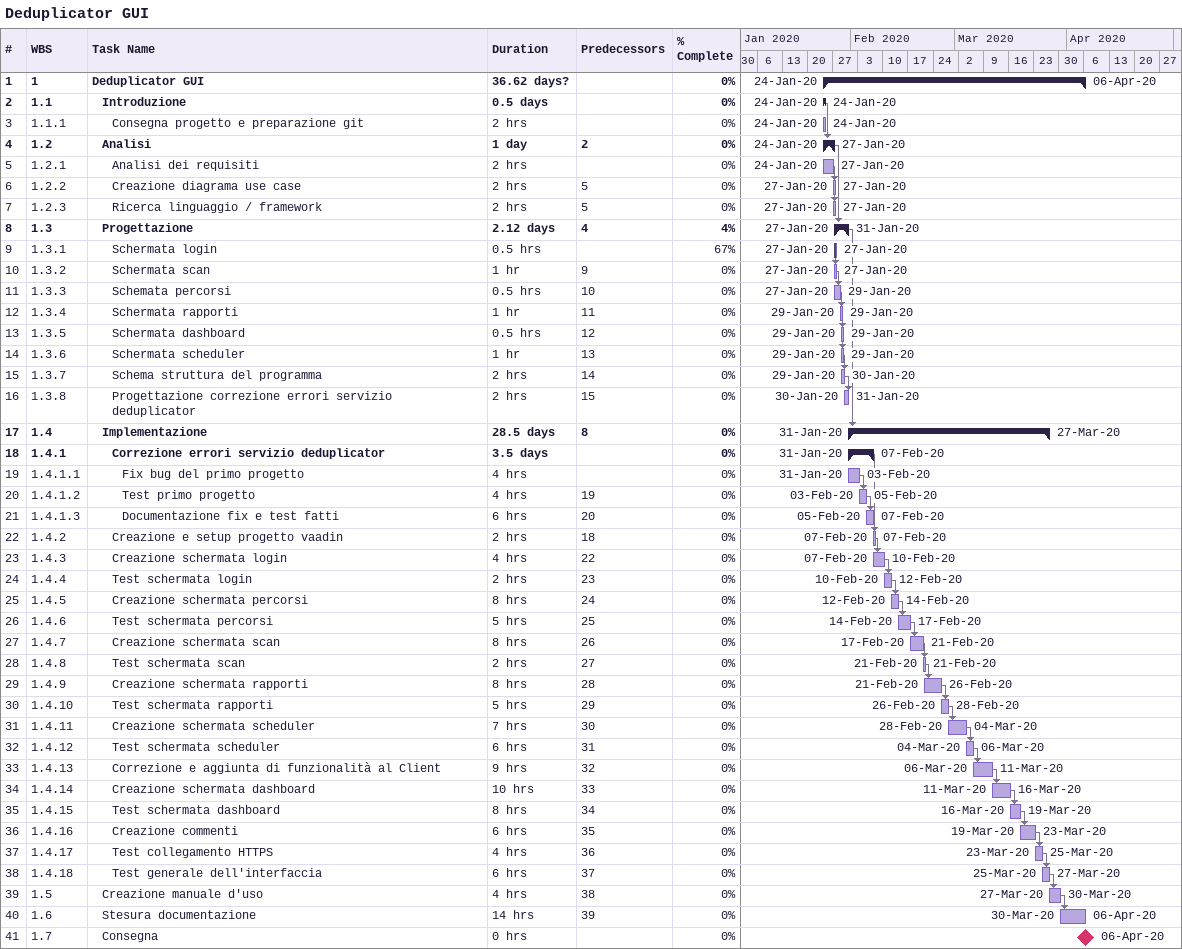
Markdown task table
Deduplicator GUI

| ID | WBS | Task | Duration | Start | Finish | Predecessors | % complete |
|---|---|---|---|---|---|---|---|
| 1 | 1 | **Deduplicator GUI** | 36.62d? | 2020-01-24 | 2020-04-06 |  | 0 |
| 2 | 1.1 | **Introduzione** | 0.5d | 2020-01-24 | 2020-01-24 |  | 0 |
| 3 | 1.1.1 | Consegna progetto e preparazione git | 2h | 2020-01-24 | 2020-01-24 |  | 0 |
| 4 | 1.2 | **Analisi** | 1d | 2020-01-24 | 2020-01-27 | 2 | 0 |
| 5 | 1.2.1 | Analisi dei requisiti | 2h | 2020-01-24 | 2020-01-27 |  | 0 |
| 6 | 1.2.2 | Creazione diagrama use case | 2h | 2020-01-27 | 2020-01-27 | 5 | 0 |
| 7 | 1.2.3 | Ricerca linguaggio / framework | 2h | 2020-01-27 | 2020-01-27 | 5 | 0 |
| 8 | 1.3 | **Progettazione** | 2.12d | 2020-01-27 | 2020-01-31 | 4 | 4 |
| 9 | 1.3.1 | Schermata login | 0.5h | 2020-01-27 | 2020-01-27 |  | 67 |
| 10 | 1.3.2 | Schermata scan | 1h | 2020-01-27 | 2020-01-27 | 9 | 0 |
| 11 | 1.3.3 | Schemata percorsi | 0.5h | 2020-01-27 | 2020-01-29 | 10 | 0 |
| 12 | 1.3.4 | Schermata rapporti | 1h | 2020-01-29 | 2020-01-29 | 11 | 0 |
| 13 | 1.3.5 | Schermata dashboard | 0.5h | 2020-01-29 | 2020-01-29 | 12 | 0 |
| 14 | 1.3.6 | Schermata scheduler | 1h | 2020-01-29 | 2020-01-29 | 13 | 0 |
| 15 | 1.3.7 | Schema struttura del programma | 2h | 2020-01-29 | 2020-01-30 | 14 | 0 |
| 16 | 1.3.8 | Progettazione correzione errori servizio deduplicator | 2h | 2020-01-30 | 2020-01-31 | 15 | 0 |
| 17 | 1.4 | **Implementazione** | 28.5d | 2020-01-31 | 2020-03-27 | 8 | 0 |
| 18 | 1.4.1 | **Correzione errori servizio deduplicator** | 3.5d | 2020-01-31 | 2020-02-07 |  | 0 |
| 19 | 1.4.1.1 | Fix bug del primo progetto | 4h | 2020-01-31 | 2020-02-03 |  | 0 |
| 20 | 1.4.1.2 | Test primo progetto | 4h | 2020-02-03 | 2020-02-05 | 19 | 0 |
| 21 | 1.4.1.3 | Documentazione fix e test fatti | 6h | 2020-02-05 | 2020-02-07 | 20 | 0 |
| 22 | 1.4.2 | Creazione e setup progetto vaadin | 2h | 2020-02-07 | 2020-02-07 | 18 | 0 |
| 23 | 1.4.3 | Creazione schermata login | 4h | 2020-02-07 | 2020-02-10 | 22 | 0 |
| 24 | 1.4.4 | Test schermata login | 2h | 2020-02-10 | 2020-02-12 | 23 | 0 |
| 25 | 1.4.5 | Creazione schermata percorsi | 8h | 2020-02-12 | 2020-02-14 | 24 | 0 |
| 26 | 1.4.6 | Test schermata percorsi | 5h | 2020-02-14 | 2020-02-17 | 25 | 0 |
| 27 | 1.4.7 | Creazione schermata scan | 8h | 2020-02-17 | 2020-02-21 | 26 | 0 |
| 28 | 1.4.8 | Test schermata scan | 2h | 2020-02-21 | 2020-02-21 | 27 | 0 |
| 29 | 1.4.9 | Creazione schermata rapporti | 8h | 2020-02-21 | 2020-02-26 | 28 | 0 |
| 30 | 1.4.10 | Test schermata rapporti | 5h | 2020-02-26 | 2020-02-28 | 29 | 0 |
| 31 | 1.4.11 | Creazione schermata scheduler | 7h | 2020-02-28 | 2020-03-04 | 30 | 0 |
| 32 | 1.4.12 | Test schermata scheduler | 6h | 2020-03-04 | 2020-03-06 | 31 | 0 |
| 33 | 1.4.13 | Correzione e aggiunta di funzionalità al Client | 9h | 2020-03-06 | 2020-03-11 | 32 | 0 |
| 34 | 1.4.14 | Creazione schermata dashboard | 10h | 2020-03-11 | 2020-03-16 | 33 | 0 |
| 35 | 1.4.15 | Test schermata dashboard | 8h | 2020-03-16 | 2020-03-19 | 34 | 0 |
| 36 | 1.4.16 | Creazione commenti | 6h | 2020-03-19 | 2020-03-23 | 35 | 0 |
| 37 | 1.4.17 | Test collegamento HTTPS | 4h | 2020-03-23 | 2020-03-25 | 36 | 0 |
| 38 | 1.4.18 | Test generale dell'interfaccia | 6h | 2020-03-25 | 2020-03-27 | 37 | 0 |
| 39 | 1.5 | Creazione manuale d'uso | 4h | 2020-03-27 | 2020-03-30 | 38 | 0 |
| 40 | 1.6 | Stesura documentazione | 14h | 2020-03-30 | 2020-04-06 | 39 | 0 |
| 41 | 1.7 | Consegna | 0h | 2020-04-06 | 2020-04-06 |  | 0 |
